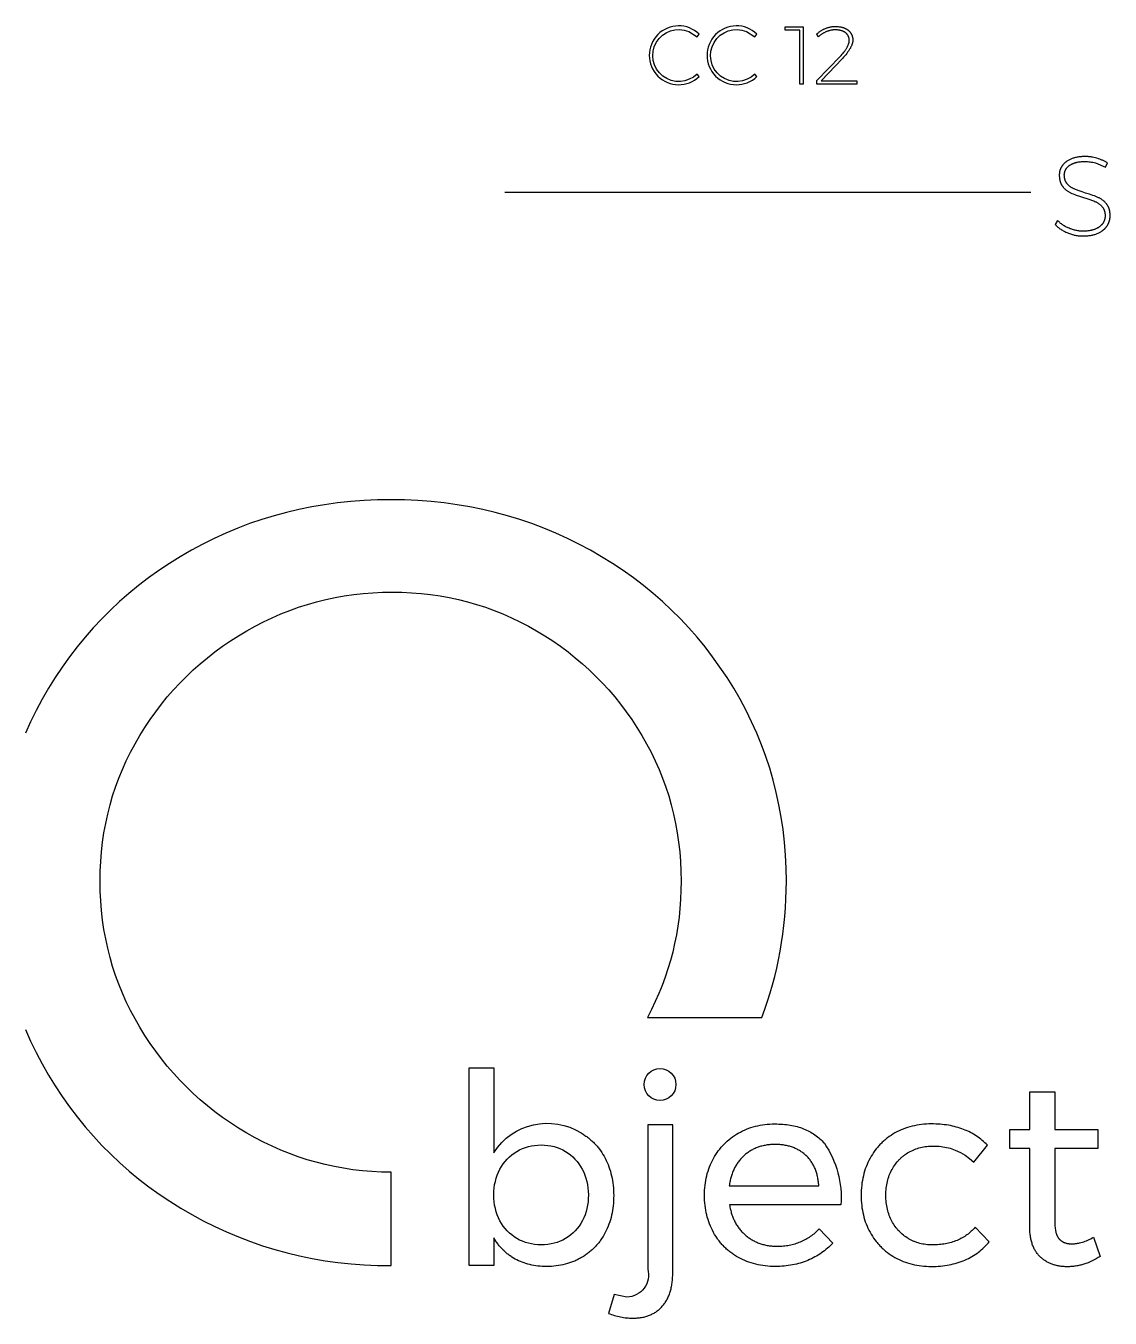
# Model space of a CAD drawing. Header units: millimetres. Extents: x -1043 to -744, y -1370 to -1206.
# Drawn here: x -939.68 to -898.39, y -1340.23 to -1291.02 of the extents above; entities that cross this region are included whole.
import ezdxf

# ---------------------------------------------------------------- set-up
doc = ezdxf.new("R2010")
doc.units = ezdxf.units.MM
doc.header["$MEASUREMENT"] = 0
doc.layers.add('Electronics$ENGRAVE1', color=5, linetype='Continuous', true_color=0x0000ff)

msp = doc.modelspace()

# ---------------------------------------------------------------- linework, layer by layer
at = {"layer": 'Electronics$ENGRAVE1'}
msp.add_line((-921.438, -1297.359), (-901.414, -1297.359), dxfattribs=at)
for points in [[(-914.436, -1291.236), (-914.12, -1291.437), (-914.041, -1291.337, 2.359226), (-914.038, -1292.948), (-914.12, -1292.857, -1.864699)], [(-912.236, -1291.236), (-911.92, -1291.437), (-911.841, -1291.337, 2.359226), (-911.838, -1292.948), (-911.92, -1292.857, -1.864699)], [(-918.534, -1333.182), (-918.462, -1333.227), (-918.391, -1333.273), (-918.357, -1333.297), (-918.323, -1333.321), (-918.289, -1333.346), (-918.256, -1333.372), (-918.224, -1333.398), (-918.192, -1333.425), (-918.161, -1333.452), (-918.13, -1333.48), (-918.1, -1333.508), (-918.07, -1333.537), (-918.04, -1333.566), (-918.012, -1333.596), (-917.983, -1333.626), (-917.956, -1333.657), (-917.928, -1333.689), (-917.902, -1333.721), (-917.875, -1333.753), (-917.85, -1333.786), (-917.8, -1333.854), (-917.752, -1333.924), (-917.706, -1333.996), (-917.663, -1334.07), (-917.621, -1334.146), (-917.582, -1334.224), (-917.545, -1334.304), (-917.511, -1334.385), (-917.479, -1334.467), (-917.45, -1334.551), (-917.423, -1334.636), (-917.399, -1334.723), (-917.378, -1334.811), (-917.359, -1334.9), (-917.342, -1334.991), (-917.328, -1335.083), (-917.317, -1335.177), (-917.308, -1335.272), (-917.302, -1335.369), (-917.298, -1335.467), (-917.296, -1335.566), (-917.298, -1335.665), (-917.301, -1335.761), (-917.308, -1335.857), (-917.316, -1335.951), (-917.328, -1336.044), (-917.341, -1336.135), (-917.358, -1336.225), (-917.376, -1336.313), (-917.398, -1336.4), (-917.421, -1336.486), (-917.448, -1336.57), (-917.476, -1336.653), (-917.507, -1336.735), (-917.541, -1336.815), (-917.577, -1336.894), (-917.616, -1336.971), (-917.657, -1337.047), (-917.7, -1337.121), (-917.745, -1337.192), (-917.792, -1337.261), (-917.817, -1337.295), (-917.842, -1337.328), (-917.867, -1337.361), (-917.893, -1337.393), (-917.919, -1337.425), (-917.946, -1337.456), (-917.974, -1337.487), (-918.002, -1337.517), (-918.03, -1337.546), (-918.059, -1337.575), (-918.088, -1337.604), (-918.119, -1337.632), (-918.149, -1337.659), (-918.18, -1337.686), (-918.212, -1337.712), (-918.244, -1337.738), (-918.276, -1337.763), (-918.309, -1337.788), (-918.343, -1337.812), (-918.377, -1337.836), (-918.412, -1337.859), (-918.447, -1337.881), (-918.519, -1337.925), (-918.556, -1337.946), (-918.592, -1337.966), (-918.63, -1337.986), (-918.667, -1338.005), (-918.705, -1338.023), (-918.744, -1338.04), (-918.782, -1338.057), (-918.821, -1338.074), (-918.9, -1338.104), (-918.98, -1338.132), (-919.061, -1338.157), (-919.144, -1338.18), (-919.228, -1338.2), (-919.313, -1338.217), (-919.4, -1338.232), (-919.488, -1338.244), (-919.577, -1338.253), (-919.668, -1338.26), (-919.76, -1338.264), (-919.853, -1338.265), (-919.937, -1338.264), (-920.02, -1338.26), (-920.102, -1338.255), (-920.183, -1338.247), (-920.262, -1338.237), (-920.34, -1338.225), (-920.417, -1338.21), (-920.492, -1338.194), (-920.566, -1338.175), (-920.639, -1338.154), (-920.711, -1338.131), (-920.781, -1338.105), (-920.85, -1338.077), (-920.918, -1338.047), (-920.985, -1338.015), (-921.05, -1337.981), (-921.114, -1337.944), (-921.176, -1337.906), (-921.206, -1337.886), (-921.236, -1337.866), (-921.266, -1337.845), (-921.295, -1337.824), (-921.323, -1337.802), (-921.352, -1337.779), (-921.379, -1337.757), (-921.407, -1337.734), (-921.433, -1337.71), (-921.46, -1337.686), (-921.486, -1337.661), (-921.512, -1337.636), (-921.537, -1337.61), (-921.561, -1337.584), (-921.586, -1337.558), (-921.61, -1337.531), (-921.633, -1337.503), (-921.656, -1337.475), (-921.678, -1337.447), (-921.7, -1337.418), (-921.743, -1337.358), (-921.784, -1337.297), (-921.824, -1337.234), (-921.862, -1337.169), (-921.862, -1338.234), (-922.805, -1338.234), (-922.805, -1330.707), (-921.862, -1330.707), (-921.862, -1333.933, -0.413707)], [(-916.789, -1339.431), (-917.276, -1339.33), (-917.499, -1340.05), (-917.441, -1340.072), (-917.383, -1340.093), (-917.325, -1340.112), (-917.267, -1340.13), (-917.209, -1340.147), (-917.151, -1340.162), (-917.093, -1340.175), (-917.035, -1340.187), (-916.978, -1340.198), (-916.92, -1340.207), (-916.863, -1340.215), (-916.805, -1340.221), (-916.748, -1340.226), (-916.691, -1340.23), (-916.633, -1340.232), (-916.576, -1340.233), (-916.531, -1340.232), (-916.486, -1340.231), (-916.442, -1340.229), (-916.399, -1340.226), (-916.356, -1340.222), (-916.314, -1340.217), (-916.272, -1340.211), (-916.232, -1340.205), (-916.191, -1340.197), (-916.152, -1340.189), (-916.113, -1340.18), (-916.075, -1340.169), (-916.037, -1340.158), (-916, -1340.146), (-915.964, -1340.134), (-915.928, -1340.12), (-915.893, -1340.105), (-915.859, -1340.09), (-915.825, -1340.074), (-915.792, -1340.057), (-915.76, -1340.038), (-915.728, -1340.02), (-915.697, -1340), (-915.666, -1339.979), (-915.636, -1339.957), (-915.607, -1339.935), (-915.578, -1339.911), (-915.55, -1339.887), (-915.523, -1339.862), (-915.496, -1339.836), (-915.47, -1339.809), (-915.445, -1339.781), (-915.42, -1339.753), (-915.397, -1339.724), (-915.374, -1339.693), (-915.351, -1339.663), (-915.33, -1339.631), (-915.309, -1339.599), (-915.289, -1339.566), (-915.27, -1339.532), (-915.251, -1339.497), (-915.234, -1339.462), (-915.217, -1339.426), (-915.201, -1339.389), (-915.186, -1339.352), (-915.171, -1339.314), (-915.157, -1339.275), (-915.145, -1339.235), (-915.132, -1339.194), (-915.121, -1339.153), (-915.111, -1339.111), (-915.101, -1339.069), (-915.092, -1339.025), (-915.084, -1338.981), (-915.076, -1338.936), (-915.069, -1338.89), (-915.064, -1338.844), (-915.058, -1338.797), (-915.051, -1338.7), (-915.046, -1338.601), (-915.044, -1338.498), (-915.044, -1332.868), (-915.998, -1332.868), (-915.998, -1338.366, -0.483932)], [(-909.272, -1333.573, -0.169777), (-908.643, -1335.921), (-912.884, -1335.921), (-912.876, -1335.966), (-912.868, -1336.01), (-912.859, -1336.054), (-912.85, -1336.097), (-912.839, -1336.139), (-912.828, -1336.181), (-912.817, -1336.222), (-912.804, -1336.263), (-912.791, -1336.303), (-912.777, -1336.343), (-912.762, -1336.382), (-912.746, -1336.42), (-912.73, -1336.458), (-912.713, -1336.495), (-912.695, -1336.532), (-912.677, -1336.568), (-912.658, -1336.604), (-912.638, -1336.639), (-912.617, -1336.673), (-912.596, -1336.707), (-912.573, -1336.74), (-912.55, -1336.773), (-912.527, -1336.805), (-912.502, -1336.836), (-912.477, -1336.867), (-912.451, -1336.898), (-912.424, -1336.927), (-912.397, -1336.957), (-912.369, -1336.985), (-912.34, -1337.013), (-912.31, -1337.041), (-912.28, -1337.068), (-912.249, -1337.094), (-912.218, -1337.119), (-912.186, -1337.144), (-912.153, -1337.168), (-912.121, -1337.191), (-912.087, -1337.213), (-912.054, -1337.234), (-912.02, -1337.254), (-911.985, -1337.274), (-911.95, -1337.292), (-911.915, -1337.31), (-911.879, -1337.327), (-911.843, -1337.344), (-911.806, -1337.359), (-911.769, -1337.374), (-911.731, -1337.387), (-911.693, -1337.4), (-911.654, -1337.412), (-911.615, -1337.424), (-911.576, -1337.434), (-911.536, -1337.444), (-911.496, -1337.452), (-911.455, -1337.46), (-911.414, -1337.467), (-911.372, -1337.473), (-911.33, -1337.479), (-911.287, -1337.483), (-911.244, -1337.487), (-911.201, -1337.49), (-911.157, -1337.492), (-911.113, -1337.493), (-911.068, -1337.494), (-911.008, -1337.493), (-910.95, -1337.491), (-910.891, -1337.488), (-910.833, -1337.483), (-910.776, -1337.477), (-910.719, -1337.47), (-910.663, -1337.461), (-910.607, -1337.451), (-910.552, -1337.439), (-910.498, -1337.426), (-910.443, -1337.412), (-910.39, -1337.397), (-910.336, -1337.38), (-910.284, -1337.362), (-910.232, -1337.342), (-910.18, -1337.321), (-910.129, -1337.299), (-910.079, -1337.276), (-910.03, -1337.252), (-909.981, -1337.226), (-909.934, -1337.2), (-909.887, -1337.172), (-909.841, -1337.143), (-909.796, -1337.113), (-909.752, -1337.082), (-909.708, -1337.05), (-909.666, -1337.017), (-909.624, -1336.983), (-909.583, -1336.947), (-909.543, -1336.911), (-909.503, -1336.873), (-909.465, -1336.834), (-908.948, -1337.372), (-908.998, -1337.425), (-909.049, -1337.476), (-909.102, -1337.525), (-909.156, -1337.573), (-909.211, -1337.62), (-909.267, -1337.665), (-909.325, -1337.708), (-909.384, -1337.75), (-909.444, -1337.79), (-909.505, -1337.829), (-909.568, -1337.867), (-909.632, -1337.903), (-909.698, -1337.937), (-909.764, -1337.97), (-909.832, -1338.002), (-909.901, -1338.032), (-909.971, -1338.06), (-910.043, -1338.086), (-910.115, -1338.111), (-910.188, -1338.134), (-910.262, -1338.155), (-910.337, -1338.174), (-910.413, -1338.191), (-910.49, -1338.207), (-910.567, -1338.22), (-910.646, -1338.232), (-910.726, -1338.242), (-910.807, -1338.25), (-910.888, -1338.257), (-910.971, -1338.261), (-911.054, -1338.264), (-911.139, -1338.265), (-911.237, -1338.264), (-911.334, -1338.26), (-911.429, -1338.253), (-911.523, -1338.244), (-911.616, -1338.232), (-911.707, -1338.217), (-911.797, -1338.2), (-911.886, -1338.18), (-911.973, -1338.157), (-912.059, -1338.132), (-912.143, -1338.104), (-912.226, -1338.074), (-912.307, -1338.04), (-912.388, -1338.005), (-912.466, -1337.966), (-912.544, -1337.925), (-912.619, -1337.881), (-912.693, -1337.836), (-912.729, -1337.812), (-912.764, -1337.788), (-912.799, -1337.763), (-912.834, -1337.738), (-912.867, -1337.712), (-912.901, -1337.685), (-912.933, -1337.658), (-912.966, -1337.631), (-912.997, -1337.603), (-913.028, -1337.574), (-913.059, -1337.545), (-913.089, -1337.515), (-913.119, -1337.485), (-913.148, -1337.454), (-913.176, -1337.423), (-913.204, -1337.391), (-913.231, -1337.359), (-913.258, -1337.326), (-913.285, -1337.292), (-913.31, -1337.258), (-913.336, -1337.224), (-913.36, -1337.189), (-913.408, -1337.117), (-913.454, -1337.043), (-913.497, -1336.966), (-913.539, -1336.888), (-913.577, -1336.809), (-913.613, -1336.728), (-913.646, -1336.646), (-913.677, -1336.563), (-913.704, -1336.478), (-913.73, -1336.392), (-913.752, -1336.304), (-913.772, -1336.216), (-913.789, -1336.125), (-913.804, -1336.034), (-913.816, -1335.941), (-913.825, -1335.847), (-913.832, -1335.751), (-913.836, -1335.654), (-913.837, -1335.556), (-913.836, -1335.458), (-913.832, -1335.361), (-913.825, -1335.266), (-913.816, -1335.172), (-913.804, -1335.079), (-913.789, -1334.988), (-913.772, -1334.898), (-913.752, -1334.809), (-913.73, -1334.722), (-913.704, -1334.637), (-913.677, -1334.552), (-913.646, -1334.469), (-913.613, -1334.388), (-913.577, -1334.307), (-913.539, -1334.229), (-913.497, -1334.151), (-913.454, -1334.076), (-913.408, -1334.002), (-913.36, -1333.93), (-913.311, -1333.861), (-913.259, -1333.793), (-913.205, -1333.728), (-913.149, -1333.665), (-913.09, -1333.603), (-913.03, -1333.544), (-912.968, -1333.487), (-912.903, -1333.432), (-912.836, -1333.379), (-912.768, -1333.328), (-912.697, -1333.279), (-912.624, -1333.232), (-912.549, -1333.187), (-912.472, -1333.145), (-912.394, -1333.105), (-912.315, -1333.069), (-912.234, -1333.034), (-912.152, -1333.003), (-912.068, -1332.974), (-911.983, -1332.948), (-911.897, -1332.925), (-911.81, -1332.904), (-911.721, -1332.887), (-911.63, -1332.872), (-911.539, -1332.859), (-911.446, -1332.85), (-911.352, -1332.843), (-911.256, -1332.839), (-911.159, -1332.838), (-911.082, -1332.838), (-911.005, -1332.84), (-910.93, -1332.844), (-910.857, -1332.849), (-910.784, -1332.855), (-910.713, -1332.863), (-910.642, -1332.873), (-910.573, -1332.883), (-910.505, -1332.896), (-910.439, -1332.909), (-910.373, -1332.924), (-910.309, -1332.941), (-910.246, -1332.959), (-910.184, -1332.978), (-910.123, -1332.999), (-910.063, -1333.021), (-910.005, -1333.045), (-909.948, -1333.07), (-909.892, -1333.097), (-909.837, -1333.125), (-909.783, -1333.154), (-909.731, -1333.185), (-909.68, -1333.217), (-909.63, -1333.251), (-909.581, -1333.286), (-909.533, -1333.323), (-909.487, -1333.361), (-909.441, -1333.401), (-909.397, -1333.442), (-909.354, -1333.484), (-909.313, -1333.528)], [(-905.113, -1333.68, -0.202399), (-903.581, -1334.298), (-903.064, -1333.649), (-903.11, -1333.6), (-903.158, -1333.553), (-903.207, -1333.507), (-903.257, -1333.463), (-903.309, -1333.42), (-903.363, -1333.379), (-903.417, -1333.339), (-903.473, -1333.3), (-903.531, -1333.263), (-903.59, -1333.228), (-903.65, -1333.194), (-903.711, -1333.161), (-903.774, -1333.13), (-903.839, -1333.1), (-903.905, -1333.072), (-903.972, -1333.045), (-904.04, -1333.02), (-904.109, -1332.997), (-904.18, -1332.975), (-904.252, -1332.954), (-904.324, -1332.936), (-904.398, -1332.919), (-904.473, -1332.903), (-904.549, -1332.89), (-904.626, -1332.877), (-904.704, -1332.867), (-904.783, -1332.858), (-904.863, -1332.851), (-904.944, -1332.845), (-905.026, -1332.841), (-905.11, -1332.838), (-905.194, -1332.838), (-905.291, -1332.839), (-905.387, -1332.843), (-905.481, -1332.85), (-905.574, -1332.859), (-905.665, -1332.871), (-905.756, -1332.886), (-905.845, -1332.904), (-905.932, -1332.924), (-906.018, -1332.947), (-906.103, -1332.972), (-906.187, -1333.001), (-906.269, -1333.032), (-906.35, -1333.065), (-906.429, -1333.102), (-906.507, -1333.141), (-906.584, -1333.182), (-906.659, -1333.227), (-906.732, -1333.273), (-906.803, -1333.321), (-906.871, -1333.372), (-906.905, -1333.398), (-906.938, -1333.425), (-906.971, -1333.452), (-907.003, -1333.48), (-907.034, -1333.508), (-907.065, -1333.537), (-907.095, -1333.566), (-907.125, -1333.596), (-907.155, -1333.626), (-907.184, -1333.657), (-907.212, -1333.689), (-907.24, -1333.721), (-907.267, -1333.753), (-907.294, -1333.786), (-907.346, -1333.854), (-907.395, -1333.924), (-907.443, -1333.996), (-907.489, -1334.07), (-907.532, -1334.146), (-907.574, -1334.224), (-907.612, -1334.304), (-907.648, -1334.384), (-907.681, -1334.466), (-907.712, -1334.55), (-907.739, -1334.635), (-907.765, -1334.721), (-907.787, -1334.808), (-907.807, -1334.897), (-907.824, -1334.987), (-907.839, -1335.079), (-907.851, -1335.171), (-907.86, -1335.266), (-907.867, -1335.361), (-907.871, -1335.458), (-907.872, -1335.556), (-907.871, -1335.654), (-907.867, -1335.751), (-907.86, -1335.847), (-907.851, -1335.941), (-907.839, -1336.033), (-907.824, -1336.125), (-907.807, -1336.215), (-907.787, -1336.303), (-907.765, -1336.39), (-907.739, -1336.476), (-907.712, -1336.56), (-907.681, -1336.643), (-907.648, -1336.725), (-907.612, -1336.805), (-907.574, -1336.884), (-907.532, -1336.961), (-907.489, -1337.037), (-907.443, -1337.11), (-907.395, -1337.182), (-907.346, -1337.251), (-907.294, -1337.319), (-907.267, -1337.351), (-907.24, -1337.384), (-907.212, -1337.416), (-907.184, -1337.447), (-907.155, -1337.478), (-907.125, -1337.508), (-907.095, -1337.537), (-907.065, -1337.567), (-907.034, -1337.595), (-907.003, -1337.623), (-906.971, -1337.651), (-906.938, -1337.678), (-906.871, -1337.731), (-906.803, -1337.781), (-906.732, -1337.829), (-906.659, -1337.876), (-906.584, -1337.92), (-906.507, -1337.962), (-906.429, -1338.001), (-906.35, -1338.037), (-906.269, -1338.071), (-906.187, -1338.102), (-906.103, -1338.13), (-906.018, -1338.156), (-905.932, -1338.179), (-905.845, -1338.199), (-905.756, -1338.216), (-905.665, -1338.231), (-905.574, -1338.243), (-905.481, -1338.253), (-905.387, -1338.259), (-905.291, -1338.263), (-905.194, -1338.265), (-905.106, -1338.264), (-905.019, -1338.261), (-904.933, -1338.256), (-904.848, -1338.25), (-904.765, -1338.241), (-904.682, -1338.231), (-904.601, -1338.218), (-904.521, -1338.204), (-904.442, -1338.188), (-904.364, -1338.17), (-904.287, -1338.15), (-904.212, -1338.128), (-904.137, -1338.104), (-904.064, -1338.078), (-903.992, -1338.051), (-903.921, -1338.021), (-903.851, -1337.99), (-903.783, -1337.957), (-903.717, -1337.923), (-903.652, -1337.886), (-903.588, -1337.848), (-903.526, -1337.809), (-903.466, -1337.768), (-903.407, -1337.725), (-903.35, -1337.68), (-903.294, -1337.634), (-903.24, -1337.586), (-903.188, -1337.536), (-903.137, -1337.485), (-903.087, -1337.432), (-903.039, -1337.378), (-902.993, -1337.321), (-903.53, -1336.774), (-903.565, -1336.814), (-903.601, -1336.852), (-903.638, -1336.89), (-903.676, -1336.926), (-903.715, -1336.962), (-903.756, -1336.996), (-903.797, -1337.029), (-903.84, -1337.06), (-903.883, -1337.091), (-903.928, -1337.12), (-903.974, -1337.148), (-904.021, -1337.175), (-904.069, -1337.201), (-904.118, -1337.225), (-904.169, -1337.249), (-904.22, -1337.271), (-904.273, -1337.292), (-904.326, -1337.311), (-904.38, -1337.329), (-904.434, -1337.346), (-904.49, -1337.362), (-904.546, -1337.376), (-904.604, -1337.389), (-904.661, -1337.4), (-904.72, -1337.41), (-904.78, -1337.419), (-904.84, -1337.426), (-904.901, -1337.432), (-904.963, -1337.437), (-905.026, -1337.44), (-905.089, -1337.442), (-905.153, -1337.443), (-905.218, -1337.442), (-905.281, -1337.439), (-905.343, -1337.435), (-905.405, -1337.428), (-905.465, -1337.42), (-905.525, -1337.41), (-905.584, -1337.397), (-905.642, -1337.384), (-905.699, -1337.368), (-905.755, -1337.35), (-905.782, -1337.34), (-905.81, -1337.33), (-905.837, -1337.32), (-905.864, -1337.309), (-905.891, -1337.298), (-905.917, -1337.286), (-905.943, -1337.273), (-905.97, -1337.261), (-905.995, -1337.247), (-906.021, -1337.234), (-906.046, -1337.219), (-906.072, -1337.205), (-906.121, -1337.174), (-906.169, -1337.142), (-906.216, -1337.109), (-906.261, -1337.074), (-906.305, -1337.037), (-906.348, -1337), (-906.389, -1336.96), (-906.429, -1336.919), (-906.468, -1336.877), (-906.505, -1336.833), (-906.541, -1336.788), (-906.576, -1336.742), (-906.609, -1336.693), (-906.641, -1336.644), (-906.671, -1336.593), (-906.701, -1336.54), (-906.728, -1336.486), (-906.754, -1336.432), (-906.778, -1336.376), (-906.8, -1336.319), (-906.821, -1336.261), (-906.84, -1336.202), (-906.857, -1336.142), (-906.872, -1336.081), (-906.885, -1336.019), (-906.897, -1335.956), (-906.906, -1335.892), (-906.915, -1335.827), (-906.921, -1335.761), (-906.925, -1335.694), (-906.928, -1335.625), (-906.929, -1335.556), (-906.928, -1335.487), (-906.925, -1335.419), (-906.921, -1335.352), (-906.914, -1335.286), (-906.906, -1335.22), (-906.896, -1335.156), (-906.884, -1335.093), (-906.87, -1335.031), (-906.855, -1334.97), (-906.838, -1334.91), (-906.818, -1334.851), (-906.798, -1334.794), (-906.775, -1334.737), (-906.75, -1334.681), (-906.724, -1334.626), (-906.695, -1334.572), (-906.666, -1334.52), (-906.634, -1334.469), (-906.602, -1334.419), (-906.568, -1334.371), (-906.532, -1334.325), (-906.495, -1334.28), (-906.477, -1334.258), (-906.457, -1334.236), (-906.438, -1334.215), (-906.418, -1334.194), (-906.397, -1334.174), (-906.377, -1334.154), (-906.356, -1334.134), (-906.334, -1334.115), (-906.313, -1334.096), (-906.291, -1334.077), (-906.268, -1334.059), (-906.246, -1334.042), (-906.223, -1334.024), (-906.199, -1334.007), (-906.151, -1333.974), (-906.102, -1333.943), (-906.051, -1333.913), (-905.999, -1333.885), (-905.947, -1333.858), (-905.893, -1333.834), (-905.839, -1333.811), (-905.783, -1333.79), (-905.727, -1333.771), (-905.669, -1333.753), (-905.611, -1333.738), (-905.552, -1333.724), (-905.492, -1333.712), (-905.431, -1333.702), (-905.369, -1333.694), (-905.307, -1333.688), (-905.243, -1333.683), (-905.178, -1333.68)]]:
    msp.add_lwpolyline(points, format="xyb", close=True, dxfattribs=at)
for points in [[(-910.768, -1291.055), (-910.079, -1291.055), (-910.079, -1293.242), (-910.208, -1293.242), (-910.208, -1291.183), (-910.768, -1291.183)], [(-908.033, -1293.114), (-908.033, -1293.242), (-909.557, -1293.242), (-909.554, -1293.108), (-908.674, -1292.188), (-908.635, -1292.146), (-908.597, -1292.105), (-908.562, -1292.064), (-908.529, -1292.023), (-908.498, -1291.982), (-908.469, -1291.941), (-908.455, -1291.92), (-908.442, -1291.9), (-908.43, -1291.879), (-908.418, -1291.859), (-908.406, -1291.839), (-908.396, -1291.819), (-908.386, -1291.8), (-908.377, -1291.781), (-908.368, -1291.762), (-908.36, -1291.743), (-908.354, -1291.725), (-908.347, -1291.707), (-908.342, -1291.69), (-908.337, -1291.673), (-908.335, -1291.664), (-908.333, -1291.656), (-908.331, -1291.648), (-908.33, -1291.64), (-908.328, -1291.632), (-908.327, -1291.624), (-908.326, -1291.616), (-908.325, -1291.608), (-908.325, -1291.6), (-908.324, -1291.593), (-908.324, -1291.585), (-908.324, -1291.577), (-908.324, -1291.566), (-908.324, -1291.554), (-908.325, -1291.543), (-908.326, -1291.532), (-908.327, -1291.521), (-908.329, -1291.51), (-908.331, -1291.499), (-908.333, -1291.489), (-908.335, -1291.478), (-908.338, -1291.468), (-908.341, -1291.458), (-908.344, -1291.448), (-908.348, -1291.438), (-908.352, -1291.428), (-908.356, -1291.419), (-908.36, -1291.41), (-908.365, -1291.401), (-908.37, -1291.391), (-908.375, -1291.383), (-908.381, -1291.374), (-908.386, -1291.365), (-908.393, -1291.357), (-908.399, -1291.349), (-908.406, -1291.341), (-908.413, -1291.333), (-908.42, -1291.325), (-908.427, -1291.317), (-908.435, -1291.31), (-908.443, -1291.303), (-908.452, -1291.296), (-908.46, -1291.289), (-908.469, -1291.282), (-908.479, -1291.275), (-908.488, -1291.269), (-908.498, -1291.262), (-908.507, -1291.256), (-908.517, -1291.251), (-908.528, -1291.245), (-908.538, -1291.24), (-908.549, -1291.235), (-908.559, -1291.23), (-908.571, -1291.225), (-908.582, -1291.22), (-908.593, -1291.216), (-908.605, -1291.212), (-908.617, -1291.208), (-908.629, -1291.204), (-908.641, -1291.201), (-908.654, -1291.198), (-908.666, -1291.194), (-908.679, -1291.192), (-908.692, -1291.189), (-908.705, -1291.187), (-908.719, -1291.184), (-908.747, -1291.181), (-908.775, -1291.178), (-908.804, -1291.175), (-908.834, -1291.174), (-908.865, -1291.174), (-908.886, -1291.174), (-908.906, -1291.175), (-908.926, -1291.176), (-908.947, -1291.178), (-908.967, -1291.181), (-908.988, -1291.184), (-909.009, -1291.187), (-909.029, -1291.191), (-909.05, -1291.196), (-909.07, -1291.201), (-909.091, -1291.207), (-909.112, -1291.213), (-909.133, -1291.22), (-909.154, -1291.228), (-909.174, -1291.236), (-909.195, -1291.244), (-909.216, -1291.253), (-909.237, -1291.263), (-909.257, -1291.273), (-909.277, -1291.283), (-909.297, -1291.294), (-909.316, -1291.305), (-909.335, -1291.316), (-909.354, -1291.328), (-909.372, -1291.341), (-909.391, -1291.354), (-909.409, -1291.367), (-909.426, -1291.381), (-909.444, -1291.395), (-909.461, -1291.409), (-909.478, -1291.424), (-909.494, -1291.44), (-909.56, -1291.337), (-909.542, -1291.32), (-909.523, -1291.303), (-909.504, -1291.287), (-909.485, -1291.271), (-909.466, -1291.256), (-909.446, -1291.242), (-909.426, -1291.228), (-909.405, -1291.214), (-909.385, -1291.201), (-909.364, -1291.188), (-909.342, -1291.176), (-909.32, -1291.164), (-909.298, -1291.153), (-909.276, -1291.142), (-909.253, -1291.132), (-909.23, -1291.122), (-909.207, -1291.113), (-909.183, -1291.104), (-909.16, -1291.096), (-909.136, -1291.089), (-909.113, -1291.082), (-909.089, -1291.075), (-909.066, -1291.07), (-909.042, -1291.065), (-909.019, -1291.06), (-908.995, -1291.056), (-908.972, -1291.053), (-908.948, -1291.05), (-908.924, -1291.048), (-908.9, -1291.047), (-908.877, -1291.046), (-908.853, -1291.045), (-908.815, -1291.046), (-908.778, -1291.048), (-908.742, -1291.05), (-908.707, -1291.054), (-908.69, -1291.057), (-908.674, -1291.059), (-908.657, -1291.062), (-908.641, -1291.065), (-908.625, -1291.069), (-908.609, -1291.072), (-908.593, -1291.076), (-908.578, -1291.081), (-908.563, -1291.085), (-908.548, -1291.09), (-908.534, -1291.095), (-908.519, -1291.1), (-908.505, -1291.106), (-908.492, -1291.112), (-908.478, -1291.118), (-908.465, -1291.125), (-908.452, -1291.131), (-908.439, -1291.138), (-908.427, -1291.146), (-908.414, -1291.153), (-908.402, -1291.161), (-908.39, -1291.169), (-908.379, -1291.178), (-908.368, -1291.186), (-908.357, -1291.195), (-908.346, -1291.204), (-908.336, -1291.214), (-908.326, -1291.223), (-908.316, -1291.233), (-908.307, -1291.243), (-908.298, -1291.253), (-908.29, -1291.263), (-908.281, -1291.273), (-908.274, -1291.284), (-908.266, -1291.295), (-908.259, -1291.306), (-908.252, -1291.317), (-908.246, -1291.328), (-908.24, -1291.34), (-908.234, -1291.351), (-908.228, -1291.363), (-908.223, -1291.375), (-908.219, -1291.388), (-908.214, -1291.4), (-908.21, -1291.413), (-908.207, -1291.426), (-908.203, -1291.439), (-908.2, -1291.452), (-908.198, -1291.466), (-908.196, -1291.479), (-908.194, -1291.493), (-908.192, -1291.507), (-908.191, -1291.521), (-908.19, -1291.536), (-908.189, -1291.55), (-908.189, -1291.565), (-908.189, -1291.574), (-908.19, -1291.583), (-908.19, -1291.592), (-908.191, -1291.602), (-908.192, -1291.611), (-908.193, -1291.62), (-908.194, -1291.63), (-908.196, -1291.639), (-908.198, -1291.649), (-908.2, -1291.659), (-908.202, -1291.669), (-908.204, -1291.678), (-908.207, -1291.688), (-908.21, -1291.698), (-908.216, -1291.719), (-908.223, -1291.739), (-908.231, -1291.76), (-908.24, -1291.781), (-908.249, -1291.803), (-908.259, -1291.825), (-908.271, -1291.847), (-908.283, -1291.869), (-908.296, -1291.892), (-908.309, -1291.915), (-908.323, -1291.938), (-908.354, -1291.984), (-908.386, -1292.031), (-908.422, -1292.078), (-908.459, -1292.125), (-908.499, -1292.173), (-908.542, -1292.221), (-908.587, -1292.269), (-909.4, -1293.114)], [(-898.942, -1296.243), (-898.571, -1296.405), (-898.49, -1296.243), (-898.512, -1296.229), (-898.534, -1296.216), (-898.556, -1296.203), (-898.579, -1296.19), (-898.602, -1296.178), (-898.626, -1296.166), (-898.65, -1296.154), (-898.675, -1296.143), (-898.7, -1296.132), (-898.726, -1296.121), (-898.778, -1296.101), (-898.833, -1296.083), (-898.889, -1296.066), (-898.946, -1296.05), (-899.003, -1296.037), (-899.06, -1296.025), (-899.088, -1296.02), (-899.117, -1296.016), (-899.145, -1296.012), (-899.174, -1296.009), (-899.202, -1296.006), (-899.23, -1296.004), (-899.259, -1296.002), (-899.287, -1296), (-899.315, -1296), (-899.343, -1295.999), (-899.379, -1296), (-899.415, -1296.001), (-899.45, -1296.002), (-899.484, -1296.005), (-899.518, -1296.008), (-899.552, -1296.012), (-899.585, -1296.016), (-899.617, -1296.021), (-899.649, -1296.027), (-899.68, -1296.034), (-899.711, -1296.041), (-899.742, -1296.049), (-899.771, -1296.057), (-899.801, -1296.066), (-899.829, -1296.076), (-899.858, -1296.087), (-899.885, -1296.098), (-899.912, -1296.11), (-899.938, -1296.122), (-899.963, -1296.135), (-899.988, -1296.149), (-900.011, -1296.163), (-900.034, -1296.178), (-900.045, -1296.185), (-900.056, -1296.193), (-900.067, -1296.201), (-900.077, -1296.209), (-900.088, -1296.217), (-900.098, -1296.225), (-900.108, -1296.234), (-900.117, -1296.242), (-900.127, -1296.251), (-900.136, -1296.26), (-900.145, -1296.269), (-900.154, -1296.278), (-900.163, -1296.288), (-900.171, -1296.297), (-900.18, -1296.307), (-900.188, -1296.317), (-900.196, -1296.326), (-900.203, -1296.337), (-900.211, -1296.347), (-900.218, -1296.357), (-900.225, -1296.367), (-900.232, -1296.378), (-900.238, -1296.388), (-900.245, -1296.399), (-900.251, -1296.41), (-900.257, -1296.421), (-900.262, -1296.432), (-900.267, -1296.443), (-900.273, -1296.454), (-900.277, -1296.465), (-900.282, -1296.477), (-900.286, -1296.488), (-900.291, -1296.5), (-900.295, -1296.511), (-900.298, -1296.523), (-900.302, -1296.535), (-900.305, -1296.547), (-900.308, -1296.559), (-900.311, -1296.571), (-900.313, -1296.584), (-900.315, -1296.596), (-900.317, -1296.609), (-900.319, -1296.621), (-900.321, -1296.634), (-900.322, -1296.647), (-900.323, -1296.66), (-900.324, -1296.672), (-900.324, -1296.686), (-900.325, -1296.699), (-900.325, -1296.712), (-900.324, -1296.744), (-900.323, -1296.776), (-900.321, -1296.806), (-900.319, -1296.821), (-900.317, -1296.836), (-900.315, -1296.851), (-900.313, -1296.865), (-900.31, -1296.879), (-900.307, -1296.893), (-900.304, -1296.907), (-900.301, -1296.921), (-900.297, -1296.935), (-900.293, -1296.948), (-900.289, -1296.961), (-900.285, -1296.974), (-900.281, -1296.987), (-900.276, -1296.999), (-900.271, -1297.011), (-900.265, -1297.024), (-900.26, -1297.036), (-900.254, -1297.047), (-900.248, -1297.059), (-900.242, -1297.07), (-900.235, -1297.081), (-900.229, -1297.092), (-900.222, -1297.103), (-900.214, -1297.114), (-900.207, -1297.124), (-900.199, -1297.135), (-900.183, -1297.154), (-900.167, -1297.174), (-900.15, -1297.193), (-900.133, -1297.211), (-900.115, -1297.228), (-900.097, -1297.245), (-900.078, -1297.261), (-900.059, -1297.277), (-900.04, -1297.292), (-900.02, -1297.306), (-900, -1297.32), (-899.979, -1297.333), (-899.958, -1297.346), (-899.936, -1297.358), (-899.914, -1297.369), (-899.892, -1297.38), (-899.844, -1297.401), (-899.793, -1297.422), (-899.738, -1297.444), (-899.679, -1297.466), (-899.549, -1297.511), (-899.403, -1297.557), (-899.273, -1297.597), (-899.157, -1297.636), (-899.055, -1297.674), (-899.009, -1297.692), (-898.966, -1297.711), (-898.945, -1297.72), (-898.926, -1297.73), (-898.906, -1297.74), (-898.887, -1297.75), (-898.868, -1297.762), (-898.85, -1297.773), (-898.832, -1297.785), (-898.815, -1297.798), (-898.798, -1297.81), (-898.781, -1297.824), (-898.765, -1297.838), (-898.749, -1297.852), (-898.734, -1297.867), (-898.719, -1297.882), (-898.705, -1297.897), (-898.691, -1297.913), (-898.684, -1297.922), (-898.677, -1297.93), (-898.671, -1297.938), (-898.665, -1297.947), (-898.659, -1297.956), (-898.653, -1297.965), (-898.647, -1297.974), (-898.642, -1297.983), (-898.637, -1297.993), (-898.632, -1298.002), (-898.627, -1298.012), (-898.623, -1298.022), (-898.619, -1298.032), (-898.615, -1298.042), (-898.611, -1298.053), (-898.607, -1298.063), (-898.604, -1298.074), (-898.601, -1298.085), (-898.598, -1298.096), (-898.595, -1298.107), (-898.593, -1298.118), (-898.59, -1298.13), (-898.588, -1298.141), (-898.587, -1298.153), (-898.585, -1298.165), (-898.583, -1298.177), (-898.582, -1298.189), (-898.581, -1298.202), (-898.581, -1298.214), (-898.58, -1298.227), (-898.58, -1298.253), (-898.58, -1298.269), (-898.58, -1298.286), (-898.582, -1298.302), (-898.583, -1298.318), (-898.585, -1298.334), (-898.588, -1298.35), (-898.59, -1298.365), (-898.594, -1298.38), (-898.597, -1298.395), (-898.602, -1298.41), (-898.606, -1298.425), (-898.611, -1298.439), (-898.617, -1298.453), (-898.623, -1298.467), (-898.629, -1298.481), (-898.636, -1298.494), (-898.643, -1298.508), (-898.651, -1298.521), (-898.659, -1298.533), (-898.668, -1298.546), (-898.677, -1298.559), (-898.686, -1298.571), (-898.696, -1298.583), (-898.707, -1298.595), (-898.718, -1298.606), (-898.729, -1298.618), (-898.741, -1298.629), (-898.753, -1298.64), (-898.765, -1298.651), (-898.778, -1298.661), (-898.792, -1298.671), (-898.806, -1298.681), (-898.82, -1298.691), (-898.835, -1298.701), (-898.85, -1298.71), (-898.865, -1298.719), (-898.88, -1298.728), (-898.896, -1298.736), (-898.912, -1298.744), (-898.929, -1298.751), (-898.946, -1298.759), (-898.963, -1298.766), (-898.98, -1298.773), (-898.998, -1298.779), (-899.016, -1298.785), (-899.035, -1298.791), (-899.053, -1298.796), (-899.072, -1298.801), (-899.092, -1298.806), (-899.111, -1298.811), (-899.131, -1298.815), (-899.152, -1298.819), (-899.193, -1298.826), (-899.236, -1298.831), (-899.28, -1298.836), (-899.326, -1298.839), (-899.372, -1298.841), (-899.42, -1298.841), (-899.453, -1298.841), (-899.486, -1298.84), (-899.519, -1298.838), (-899.553, -1298.835), (-899.586, -1298.831), (-899.619, -1298.826), (-899.652, -1298.821), (-899.685, -1298.814), (-899.718, -1298.807), (-899.751, -1298.799), (-899.784, -1298.79), (-899.817, -1298.78), (-899.85, -1298.77), (-899.883, -1298.758), (-899.916, -1298.746), (-899.949, -1298.733), (-899.982, -1298.719), (-900.014, -1298.704), (-900.046, -1298.689), (-900.076, -1298.673), (-900.106, -1298.657), (-900.136, -1298.639), (-900.165, -1298.622), (-900.193, -1298.603), (-900.22, -1298.584), (-900.247, -1298.564), (-900.273, -1298.544), (-900.298, -1298.523), (-900.323, -1298.501), (-900.347, -1298.479), (-900.37, -1298.455), (-900.393, -1298.432), (-900.487, -1298.59), (-900.462, -1298.614), (-900.437, -1298.638), (-900.41, -1298.661), (-900.383, -1298.683), (-900.356, -1298.705), (-900.327, -1298.726), (-900.298, -1298.747), (-900.268, -1298.767), (-900.238, -1298.786), (-900.207, -1298.805), (-900.175, -1298.823), (-900.142, -1298.841), (-900.109, -1298.858), (-900.075, -1298.874), (-900.04, -1298.89), (-900.005, -1298.906), (-899.969, -1298.92), (-899.933, -1298.934), (-899.897, -1298.946), (-899.861, -1298.958), (-899.825, -1298.969), (-899.789, -1298.978), (-899.753, -1298.987), (-899.717, -1298.995), (-899.681, -1299.002), (-899.644, -1299.008), (-899.608, -1299.013), (-899.571, -1299.018), (-899.535, -1299.021), (-899.498, -1299.023), (-899.461, -1299.025), (-899.425, -1299.025), (-899.386, -1299.025), (-899.348, -1299.023), (-899.31, -1299.022), (-899.274, -1299.019), (-899.237, -1299.016), (-899.202, -1299.011), (-899.167, -1299.007), (-899.132, -1299.001), (-899.098, -1298.995), (-899.065, -1298.987), (-899.032, -1298.98), (-899, -1298.971), (-898.969, -1298.962), (-898.938, -1298.951), (-898.908, -1298.941), (-898.878, -1298.929), (-898.849, -1298.917), (-898.821, -1298.904), (-898.794, -1298.89), (-898.768, -1298.876), (-898.742, -1298.861), (-898.717, -1298.846), (-898.693, -1298.829), (-898.682, -1298.821), (-898.67, -1298.813), (-898.659, -1298.804), (-898.648, -1298.795), (-898.637, -1298.786), (-898.627, -1298.777), (-898.616, -1298.768), (-898.606, -1298.759), (-898.596, -1298.749), (-898.586, -1298.739), (-898.577, -1298.729), (-898.567, -1298.719), (-898.558, -1298.709), (-898.549, -1298.699), (-898.541, -1298.688), (-898.532, -1298.678), (-898.524, -1298.667), (-898.516, -1298.656), (-898.508, -1298.645), (-898.5, -1298.634), (-898.493, -1298.622), (-898.486, -1298.611), (-898.479, -1298.599), (-898.472, -1298.588), (-898.466, -1298.576), (-898.46, -1298.564), (-898.454, -1298.552), (-898.448, -1298.54), (-898.443, -1298.528), (-898.438, -1298.516), (-898.433, -1298.503), (-898.428, -1298.491), (-898.424, -1298.478), (-898.42, -1298.465), (-898.416, -1298.453), (-898.412, -1298.44), (-898.409, -1298.427), (-898.406, -1298.414), (-898.403, -1298.4), (-898.4, -1298.387), (-898.398, -1298.374), (-898.396, -1298.36), (-898.394, -1298.347), (-898.392, -1298.333), (-898.391, -1298.319), (-898.39, -1298.305), (-898.389, -1298.291), (-898.388, -1298.277), (-898.388, -1298.263), (-898.388, -1298.248), (-898.388, -1298.216), (-898.39, -1298.184), (-898.392, -1298.153), (-898.394, -1298.137), (-898.396, -1298.122), (-898.398, -1298.107), (-898.4, -1298.093), (-898.403, -1298.078), (-898.406, -1298.064), (-898.409, -1298.05), (-898.412, -1298.036), (-898.416, -1298.022), (-898.42, -1298.008), (-898.424, -1297.995), (-898.428, -1297.982), (-898.433, -1297.969), (-898.438, -1297.956), (-898.443, -1297.943), (-898.448, -1297.931), (-898.454, -1297.919), (-898.46, -1297.907), (-898.466, -1297.895), (-898.472, -1297.883), (-898.479, -1297.872), (-898.486, -1297.86), (-898.493, -1297.849), (-898.5, -1297.838), (-898.508, -1297.828), (-898.516, -1297.817), (-898.532, -1297.797), (-898.548, -1297.777), (-898.566, -1297.758), (-898.583, -1297.739), (-898.601, -1297.721), (-898.62, -1297.704), (-898.639, -1297.687), (-898.659, -1297.671), (-898.678, -1297.656), (-898.699, -1297.641), (-898.72, -1297.627), (-898.741, -1297.613), (-898.763, -1297.6), (-898.785, -1297.588), (-898.808, -1297.577), (-898.831, -1297.566), (-898.88, -1297.544), (-898.932, -1297.523), (-898.988, -1297.501), (-899.048, -1297.479), (-899.178, -1297.435), (-899.322, -1297.391), (-899.452, -1297.349), (-899.567, -1297.309), (-899.668, -1297.271), (-899.713, -1297.253), (-899.755, -1297.235), (-899.775, -1297.226), (-899.794, -1297.216), (-899.813, -1297.206), (-899.832, -1297.196), (-899.85, -1297.185), (-899.868, -1297.174), (-899.885, -1297.162), (-899.902, -1297.15), (-899.919, -1297.137), (-899.935, -1297.124), (-899.951, -1297.111), (-899.966, -1297.097), (-899.981, -1297.082), (-899.996, -1297.067), (-900.01, -1297.052), (-900.024, -1297.036), (-900.031, -1297.028), (-900.037, -1297.02), (-900.044, -1297.012), (-900.05, -1297.003), (-900.055, -1296.994), (-900.061, -1296.986), (-900.066, -1296.977), (-900.072, -1296.968), (-900.077, -1296.958), (-900.081, -1296.949), (-900.086, -1296.939), (-900.09, -1296.93), (-900.095, -1296.92), (-900.098, -1296.91), (-900.102, -1296.899), (-900.106, -1296.889), (-900.109, -1296.879), (-900.112, -1296.868), (-900.115, -1296.857), (-900.118, -1296.846), (-900.12, -1296.835), (-900.122, -1296.824), (-900.124, -1296.813), (-900.126, -1296.801), (-900.128, -1296.789), (-900.129, -1296.778), (-900.13, -1296.766), (-900.131, -1296.754), (-900.132, -1296.741), (-900.132, -1296.729), (-900.133, -1296.704), (-900.133, -1296.689), (-900.132, -1296.675), (-900.131, -1296.66), (-900.13, -1296.646), (-900.128, -1296.632), (-900.125, -1296.619), (-900.123, -1296.605), (-900.12, -1296.592), (-900.116, -1296.579), (-900.112, -1296.566), (-900.108, -1296.553), (-900.103, -1296.541), (-900.098, -1296.528), (-900.092, -1296.516), (-900.086, -1296.504), (-900.08, -1296.492), (-900.073, -1296.481), (-900.065, -1296.469), (-900.058, -1296.458), (-900.05, -1296.447), (-900.041, -1296.436), (-900.032, -1296.425), (-900.023, -1296.415), (-900.013, -1296.404), (-900.003, -1296.394), (-899.992, -1296.384), (-899.981, -1296.374), (-899.97, -1296.365), (-899.958, -1296.355), (-899.945, -1296.346), (-899.933, -1296.337), (-899.92, -1296.328), (-899.906, -1296.319), (-899.892, -1296.311), (-899.878, -1296.303), (-899.864, -1296.295), (-899.849, -1296.287), (-899.835, -1296.28), (-899.819, -1296.273), (-899.804, -1296.266), (-899.788, -1296.26), (-899.772, -1296.254), (-899.756, -1296.248), (-899.74, -1296.242), (-899.723, -1296.237), (-899.706, -1296.232), (-899.689, -1296.227), (-899.671, -1296.222), (-899.653, -1296.218), (-899.635, -1296.214), (-899.598, -1296.207), (-899.56, -1296.201), (-899.52, -1296.196), (-899.48, -1296.192), (-899.438, -1296.189), (-899.396, -1296.188), (-899.352, -1296.187), (-899.302, -1296.188), (-899.251, -1296.191), (-899.2, -1296.195), (-899.149, -1296.201), (-899.098, -1296.209), (-899.046, -1296.218), (-898.994, -1296.23)], [(-898.762, -1337.879), (-898.84, -1337.927), (-898.917, -1337.972), (-898.995, -1338.014), (-899.073, -1338.052), (-899.151, -1338.088), (-899.229, -1338.12), (-899.269, -1338.136), (-899.308, -1338.15), (-899.347, -1338.163), (-899.386, -1338.176), (-899.426, -1338.188), (-899.465, -1338.199), (-899.504, -1338.21), (-899.544, -1338.219), (-899.583, -1338.228), (-899.623, -1338.236), (-899.662, -1338.244), (-899.702, -1338.25), (-899.742, -1338.256), (-899.781, -1338.261), (-899.821, -1338.265), (-899.861, -1338.269), (-899.901, -1338.272), (-899.941, -1338.273), (-899.98, -1338.275), (-900.02, -1338.275), (-900.06, -1338.275), (-900.099, -1338.273), (-900.138, -1338.272), (-900.176, -1338.269), (-900.214, -1338.266), (-900.251, -1338.262), (-900.288, -1338.257), (-900.325, -1338.251), (-900.361, -1338.245), (-900.396, -1338.238), (-900.431, -1338.23), (-900.465, -1338.221), (-900.499, -1338.212), (-900.533, -1338.202), (-900.566, -1338.191), (-900.599, -1338.18), (-900.631, -1338.168), (-900.662, -1338.155), (-900.693, -1338.141), (-900.724, -1338.126), (-900.754, -1338.111), (-900.784, -1338.095), (-900.813, -1338.078), (-900.842, -1338.061), (-900.87, -1338.043), (-900.898, -1338.024), (-900.926, -1338.004), (-900.952, -1337.984), (-900.979, -1337.963), (-901.005, -1337.941), (-901.03, -1337.918), (-901.055, -1337.895), (-901.079, -1337.87), (-901.103, -1337.845), (-901.126, -1337.82), (-901.148, -1337.793), (-901.169, -1337.766), (-901.19, -1337.738), (-901.209, -1337.709), (-901.228, -1337.68), (-901.246, -1337.65), (-901.264, -1337.619), (-901.28, -1337.587), (-901.296, -1337.554), (-901.311, -1337.521), (-901.326, -1337.487), (-901.339, -1337.452), (-901.352, -1337.416), (-901.364, -1337.38), (-901.375, -1337.343), (-901.385, -1337.305), (-901.395, -1337.266), (-901.404, -1337.227), (-901.412, -1337.187), (-901.419, -1337.146), (-901.426, -1337.104), (-901.432, -1337.062), (-901.437, -1337.019), (-901.441, -1336.975), (-901.445, -1336.93), (-901.447, -1336.884), (-901.449, -1336.838), (-901.451, -1336.743), (-901.451, -1333.771), (-902.212, -1333.771), (-902.212, -1333.051), (-901.451, -1333.051), (-901.451, -1331.61), (-900.497, -1331.61), (-900.497, -1333.051), (-898.854, -1333.051), (-898.854, -1333.771), (-900.497, -1333.771), (-900.497, -1336.571), (-900.497, -1336.626), (-900.495, -1336.678), (-900.491, -1336.729), (-900.487, -1336.778), (-900.481, -1336.825), (-900.474, -1336.87), (-900.47, -1336.892), (-900.466, -1336.913), (-900.461, -1336.933), (-900.457, -1336.954), (-900.451, -1336.973), (-900.446, -1336.993), (-900.44, -1337.011), (-900.434, -1337.03), (-900.427, -1337.047), (-900.42, -1337.065), (-900.413, -1337.081), (-900.406, -1337.098), (-900.398, -1337.113), (-900.39, -1337.129), (-900.382, -1337.143), (-900.373, -1337.158), (-900.364, -1337.171), (-900.354, -1337.185), (-900.345, -1337.198), (-900.34, -1337.204), (-900.335, -1337.21), (-900.325, -1337.222), (-900.314, -1337.233), (-900.303, -1337.244), (-900.292, -1337.255), (-900.28, -1337.265), (-900.268, -1337.275), (-900.256, -1337.285), (-900.244, -1337.294), (-900.231, -1337.303), (-900.218, -1337.311), (-900.204, -1337.32), (-900.19, -1337.327), (-900.176, -1337.335), (-900.162, -1337.342), (-900.147, -1337.348), (-900.132, -1337.354), (-900.117, -1337.36), (-900.101, -1337.366), (-900.085, -1337.371), (-900.069, -1337.375), (-900.052, -1337.38), (-900.035, -1337.384), (-900.018, -1337.387), (-900, -1337.391), (-899.982, -1337.393), (-899.964, -1337.396), (-899.945, -1337.398), (-899.927, -1337.4), (-899.907, -1337.401), (-899.888, -1337.402), (-899.868, -1337.402), (-899.848, -1337.403), (-899.824, -1337.402), (-899.799, -1337.402), (-899.775, -1337.4), (-899.751, -1337.399), (-899.726, -1337.396), (-899.701, -1337.394), (-899.676, -1337.39), (-899.651, -1337.387), (-899.626, -1337.382), (-899.601, -1337.378), (-899.576, -1337.373), (-899.55, -1337.367), (-899.499, -1337.354), (-899.447, -1337.339), (-899.395, -1337.322), (-899.342, -1337.303), (-899.289, -1337.283), (-899.235, -1337.26), (-899.181, -1337.235), (-899.127, -1337.208), (-899.072, -1337.18), (-899.016, -1337.149)], [(-909.485, -1335.191), (-909.488, -1335.146), (-909.492, -1335.101), (-909.496, -1335.057), (-909.502, -1335.013), (-909.508, -1334.97), (-909.515, -1334.928), (-909.522, -1334.886), (-909.531, -1334.845), (-909.54, -1334.805), (-909.55, -1334.765), (-909.561, -1334.725), (-909.573, -1334.687), (-909.585, -1334.649), (-909.598, -1334.611), (-909.612, -1334.574), (-909.627, -1334.538), (-909.643, -1334.502), (-909.659, -1334.467), (-909.676, -1334.433), (-909.694, -1334.399), (-909.713, -1334.366), (-909.733, -1334.333), (-909.753, -1334.301), (-909.774, -1334.269), (-909.796, -1334.239), (-909.819, -1334.208), (-909.843, -1334.179), (-909.867, -1334.15), (-909.892, -1334.121), (-909.918, -1334.093), (-909.945, -1334.066), (-909.972, -1334.04), (-910, -1334.014), (-910.029, -1333.989), (-910.058, -1333.964), (-910.088, -1333.941), (-910.119, -1333.918), (-910.15, -1333.897), (-910.181, -1333.876), (-910.213, -1333.855), (-910.246, -1333.836), (-910.279, -1333.818), (-910.313, -1333.8), (-910.347, -1333.783), (-910.382, -1333.767), (-910.417, -1333.752), (-910.453, -1333.737), (-910.49, -1333.724), (-910.527, -1333.711), (-910.564, -1333.699), (-910.602, -1333.688), (-910.641, -1333.678), (-910.68, -1333.668), (-910.72, -1333.66), (-910.761, -1333.652), (-910.801, -1333.645), (-910.843, -1333.639), (-910.885, -1333.633), (-910.928, -1333.629), (-910.971, -1333.625), (-911.014, -1333.622), (-911.059, -1333.62), (-911.104, -1333.619), (-911.149, -1333.619), (-911.193, -1333.619), (-911.237, -1333.62), (-911.28, -1333.622), (-911.323, -1333.625), (-911.365, -1333.629), (-911.407, -1333.634), (-911.448, -1333.639), (-911.489, -1333.645), (-911.529, -1333.652), (-911.569, -1333.66), (-911.609, -1333.669), (-911.648, -1333.679), (-911.687, -1333.689), (-911.725, -1333.7), (-911.762, -1333.712), (-911.799, -1333.725), (-911.836, -1333.739), (-911.872, -1333.753), (-911.908, -1333.769), (-911.943, -1333.785), (-911.978, -1333.802), (-912.013, -1333.82), (-912.047, -1333.839), (-912.08, -1333.858), (-912.113, -1333.879), (-912.145, -1333.9), (-912.178, -1333.922), (-912.209, -1333.945), (-912.24, -1333.969), (-912.271, -1333.993), (-912.301, -1334.018), (-912.331, -1334.045), (-912.36, -1334.072), (-912.388, -1334.099), (-912.416, -1334.127), (-912.443, -1334.156), (-912.469, -1334.185), (-912.494, -1334.215), (-912.519, -1334.245), (-912.543, -1334.276), (-912.566, -1334.308), (-912.588, -1334.34), (-912.61, -1334.372), (-912.631, -1334.406), (-912.651, -1334.439), (-912.671, -1334.474), (-912.689, -1334.509), (-912.707, -1334.544), (-912.725, -1334.58), (-912.741, -1334.617), (-912.757, -1334.654), (-912.772, -1334.692), (-912.786, -1334.731), (-912.8, -1334.77), (-912.812, -1334.809), (-912.824, -1334.849), (-912.836, -1334.89), (-912.846, -1334.931), (-912.856, -1334.973), (-912.865, -1335.016), (-912.873, -1335.059), (-912.881, -1335.102), (-912.888, -1335.146), (-912.894, -1335.191)]]:
    msp.add_lwpolyline(points, close=True, dxfattribs=at)
msp.add_lwpolyline([(-939.697, -1329.247), (-939.501, -1329.686), (-939.29, -1330.121), (-939.063, -1330.55), (-938.82, -1330.974), (-938.564, -1331.39), (-938.296, -1331.795), (-938.018, -1332.189), (-937.727, -1332.572), (-937.426, -1332.943), (-937.113, -1333.304), (-936.789, -1333.653), (-936.453, -1333.991), (-936.106, -1334.317), (-935.748, -1334.633), (-935.378, -1334.937), (-934.997, -1335.231), (-934.605, -1335.513), (-934.201, -1335.783), (-933.786, -1336.043), (-933.36, -1336.292), (-932.925, -1336.527), (-932.485, -1336.747), (-932.04, -1336.952), (-931.589, -1337.142), (-931.134, -1337.316), (-930.672, -1337.475), (-930.206, -1337.62), (-929.735, -1337.749), (-929.258, -1337.863), (-928.776, -1337.961), (-928.288, -1338.045), (-927.796, -1338.113), (-927.298, -1338.166), (-926.794, -1338.204), (-926.286, -1338.227), (-925.772, -1338.234), (-925.772, -1334.676), (-926.141, -1334.669), (-926.506, -1334.65), (-926.868, -1334.62), (-927.227, -1334.579), (-927.582, -1334.526), (-927.934, -1334.461), (-928.283, -1334.385), (-928.629, -1334.297), (-928.971, -1334.198), (-929.31, -1334.088), (-929.645, -1333.966), (-929.978, -1333.832), (-930.307, -1333.687), (-930.632, -1333.531), (-930.955, -1333.362), (-931.274, -1333.183), (-931.589, -1332.992), (-931.896, -1332.793), (-932.196, -1332.586), (-932.487, -1332.371), (-932.769, -1332.148), (-933.044, -1331.916), (-933.311, -1331.677), (-933.569, -1331.429), (-933.82, -1331.173), (-934.062, -1330.909), (-934.296, -1330.637), (-934.522, -1330.357), (-934.739, -1330.068), (-934.949, -1329.772), (-935.15, -1329.467), (-935.343, -1329.154), (-935.527, -1328.835), (-935.698, -1328.512), (-935.858, -1328.186), (-936.006, -1327.855), (-936.142, -1327.521), (-936.266, -1327.183), (-936.378, -1326.841), (-936.478, -1326.495), (-936.567, -1326.146), (-936.644, -1325.792), (-936.709, -1325.435), (-936.762, -1325.074), (-936.804, -1324.709), (-936.833, -1324.34), (-936.851, -1323.968), (-936.857, -1323.591), (-936.851, -1323.215), (-936.833, -1322.842), (-936.804, -1322.474), (-936.762, -1322.11), (-936.709, -1321.749), (-936.644, -1321.393), (-936.567, -1321.041), (-936.478, -1320.692), (-936.378, -1320.348), (-936.266, -1320.007), (-936.142, -1319.671), (-936.006, -1319.338), (-935.858, -1319.01), (-935.698, -1318.686), (-935.527, -1318.365), (-935.343, -1318.049), (-935.15, -1317.738), (-934.949, -1317.436), (-934.739, -1317.142), (-934.522, -1316.856), (-934.296, -1316.578), (-934.062, -1316.309), (-933.82, -1316.047), (-933.569, -1315.794), (-933.311, -1315.549), (-933.044, -1315.312), (-932.769, -1315.083), (-932.487, -1314.862), (-932.196, -1314.65), (-931.896, -1314.445), (-931.589, -1314.249), (-931.274, -1314.061), (-930.952, -1313.882), (-930.628, -1313.716), (-930.3, -1313.56), (-929.969, -1313.416), (-929.634, -1313.284), (-929.296, -1313.163), (-928.954, -1313.054), (-928.61, -1312.956), (-928.262, -1312.87), (-927.91, -1312.795), (-927.555, -1312.732), (-927.197, -1312.68), (-926.836, -1312.64), (-926.471, -1312.611), (-926.103, -1312.594), (-925.731, -1312.588), (-925.36, -1312.594), (-924.992, -1312.611), (-924.628, -1312.64), (-924.268, -1312.68), (-923.911, -1312.732), (-923.558, -1312.795), (-923.209, -1312.87), (-922.863, -1312.956), (-922.521, -1313.054), (-922.183, -1313.163), (-921.848, -1313.284), (-921.517, -1313.416), (-921.19, -1313.56), (-920.866, -1313.716), (-920.546, -1313.882), (-920.23, -1314.061), (-919.919, -1314.249), (-919.617, -1314.445), (-919.322, -1314.65), (-919.036, -1314.862), (-918.757, -1315.083), (-918.487, -1315.312), (-918.224, -1315.549), (-917.97, -1315.794), (-917.723, -1316.047), (-917.485, -1316.309), (-917.254, -1316.578), (-917.032, -1316.856), (-916.817, -1317.142), (-916.61, -1317.436), (-916.412, -1317.738), (-916.221, -1318.049), (-916.04, -1318.365), (-915.871, -1318.686), (-915.714, -1319.01), (-915.568, -1319.338), (-915.434, -1319.671), (-915.311, -1320.007), (-915.201, -1320.348), (-915.102, -1320.692), (-915.014, -1321.041), (-914.938, -1321.393), (-914.874, -1321.749), (-914.822, -1322.11), (-914.781, -1322.474), (-914.752, -1322.842), (-914.734, -1323.215), (-914.728, -1323.591), (-914.733, -1323.94), (-914.748, -1324.286), (-914.773, -1324.628), (-914.808, -1324.967), (-914.853, -1325.303), (-914.909, -1325.635), (-914.974, -1325.964), (-915.049, -1326.29), (-915.134, -1326.613), (-915.229, -1326.932), (-915.334, -1327.248), (-915.449, -1327.561), (-915.574, -1327.87), (-915.71, -1328.176), (-915.855, -1328.479), (-916.01, -1328.779), (-911.658, -1328.779), (-911.544, -1328.472), (-911.438, -1328.163), (-911.339, -1327.851), (-911.247, -1327.537), (-911.163, -1327.221), (-911.086, -1326.903), (-911.017, -1326.582), (-910.954, -1326.259), (-910.899, -1325.934), (-910.852, -1325.606), (-910.811, -1325.276), (-910.778, -1324.944), (-910.753, -1324.609), (-910.734, -1324.272), (-910.723, -1323.933), (-910.72, -1323.591), (-910.728, -1323.093), (-910.751, -1322.6), (-910.79, -1322.112), (-910.845, -1321.629), (-910.916, -1321.152), (-911.002, -1320.68), (-911.103, -1320.213), (-911.221, -1319.751), (-911.354, -1319.295), (-911.503, -1318.844), (-911.667, -1318.398), (-911.847, -1317.958), (-912.043, -1317.523), (-912.254, -1317.093), (-912.481, -1316.668), (-912.724, -1316.249), (-912.98, -1315.838), (-913.248, -1315.438), (-913.527, -1315.049), (-913.817, -1314.67), (-914.119, -1314.303), (-914.431, -1313.947), (-914.756, -1313.602), (-915.091, -1313.268), (-915.438, -1312.945), (-915.797, -1312.633), (-916.166, -1312.332), (-916.547, -1312.042), (-916.94, -1311.764), (-917.343, -1311.496), (-917.758, -1311.239), (-918.185, -1310.993), (-918.619, -1310.76), (-919.059, -1310.542), (-919.504, -1310.34), (-919.955, -1310.152), (-920.411, -1309.979), (-920.872, -1309.821), (-921.338, -1309.679), (-921.81, -1309.551), (-922.286, -1309.439), (-922.769, -1309.341), (-923.256, -1309.258), (-923.749, -1309.191), (-924.247, -1309.138), (-924.75, -1309.101), (-925.258, -1309.078), (-925.772, -1309.071), (-926.291, -1309.078), (-926.804, -1309.101), (-927.311, -1309.138), (-927.812, -1309.191), (-928.308, -1309.258), (-928.798, -1309.341), (-929.282, -1309.439), (-929.76, -1309.551), (-930.233, -1309.679), (-930.7, -1309.821), (-931.161, -1309.979), (-931.616, -1310.152), (-932.066, -1310.34), (-932.51, -1310.542), (-932.948, -1310.76), (-933.38, -1310.993), (-933.804, -1311.239), (-934.217, -1311.496), (-934.618, -1311.764), (-935.009, -1312.042), (-935.388, -1312.332), (-935.756, -1312.633), (-936.112, -1312.945), (-936.458, -1313.268), (-936.792, -1313.602), (-937.116, -1313.947), (-937.428, -1314.303), (-937.729, -1314.67), (-938.018, -1315.049), (-938.297, -1315.438), (-938.564, -1315.838), (-938.82, -1316.249), (-939.063, -1316.668), (-939.29, -1317.093), (-939.501, -1317.523), (-939.697, -1317.958)], dxfattribs=at)
msp.add_circle((-915.531, -1331.336), 0.606, dxfattribs=at)
msp.add_open_spline([(-919.128, -1337.2), (-918.854, -1337.037), (-918.641, -1336.811), (-918.488, -1336.52), (-918.336, -1336.229), (-918.26, -1335.901), (-918.26, -1335.536), (-918.26, -1335.178), (-918.338, -1334.853), (-918.494, -1334.562), (-918.649, -1334.271), (-918.862, -1334.045), (-919.133, -1333.882), (-919.403, -1333.72), (-919.711, -1333.639), (-920.056, -1333.639), (-920.401, -1333.639), (-920.71, -1333.72), (-920.984, -1333.882), (-921.258, -1334.045), (-921.473, -1334.271), (-921.628, -1334.562), (-921.784, -1334.853), (-921.862, -1335.178), (-921.862, -1335.536), (-921.862, -1335.908), (-921.784, -1336.238), (-921.628, -1336.525), (-921.473, -1336.812), (-921.258, -1337.037), (-920.984, -1337.2), (-920.71, -1337.362), (-920.401, -1337.443), (-920.056, -1337.443), (-919.711, -1337.443), (-919.401, -1337.362), (-919.128, -1337.2)], degree=3, knots=[0, 0, 0, 0, 1, 1, 1, 2, 2, 2, 3, 3, 3, 4, 4, 4, 5, 5, 5, 6, 6, 6, 7, 7, 7, 8, 8, 8, 9, 9, 9, 10, 10, 10, 11, 11, 11, 12, 12, 12, 12], dxfattribs=at)

doc.saveas('drawing.dxf')
